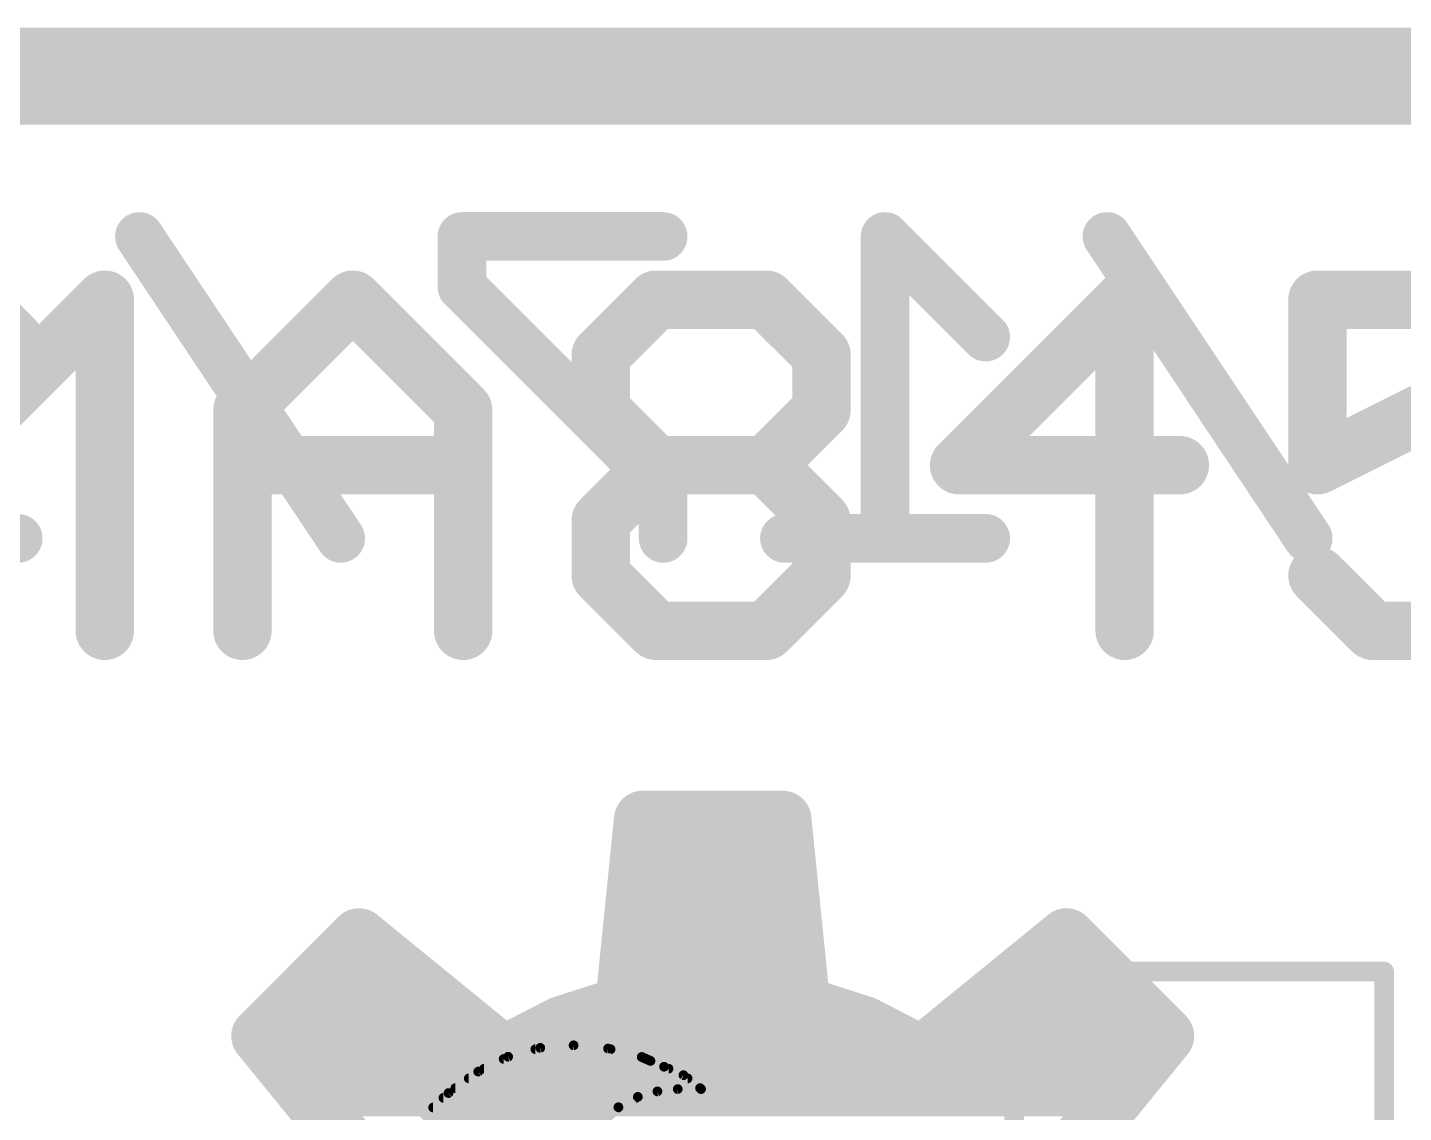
# Model space of a CAD drawing. Extents: x -36 to 72, y -7 to 16.
# Drawn here: x 5.831 to 9.423, y 12.535 to 15.367 of the extents above; entities that cross this region are included whole.
import ezdxf

# ---------------------------------------------------------------- set-up
doc = ezdxf.new("R2010")
doc.units = 0
for name, color, linetype in [('1', 12, 'CONTINUOUS'), ('16', 132, 'CONTINUOUS'), ('20', 53, 'CONTINUOUS'), ('21', 53, 'CONTINUOUS'), ('22', 53, 'CONTINUOUS'), ('39', 12, 'CONTINUOUS')]:
    doc.layers.add(name, color=color, linetype=linetype)

msp = doc.modelspace()

# ---------------------------------------------------------------- linework, layer by layer
at = {"layer": '1', "const_width": 0.254}
msp.add_lwpolyline([(0, 15.24), (15.24, 15.24)], dxfattribs=at)
at = {"layer": '16'}
for points, const_width in [([(0, 15.24), (15.24, 15.24)], 0.254), ([(5.8067, 14.5589), (5.544, 14.8216)], 0.127), ([(6.6487, 14.0335), (6.1233, 14.8216)], 0.127), ([(7.4906, 14.8216), (6.9653, 14.8216)], 0.127), ([(6.9653, 14.8216), (6.9653, 14.6902)], 0.127), ([(8.3326, 14.5589), (8.0699, 14.8216)], 0.127), ([(8.0699, 14.8216), (8.0699, 14.0335)], 0.127), ([(9.1746, 14.0335), (8.6492, 14.8216)], 0.127), ([(6.9653, 14.6902), (7.4906, 14.1648)], 0.127), ([(7.4906, 14.1648), (7.4906, 14.0335)], 0.127), ([(5.8067, 14.0335), (5.2813, 14.0335)], 0.127), ([(8.3326, 14.0335), (7.8072, 14.0335)], 0.127)]:
    msp.add_lwpolyline(points, dxfattribs=dict(at, const_width=const_width))
at = {"layer": '16', "const_width": 0.0635}
for points in [[(6.1497, 14.8392, 1), (6.0969, 14.804)], [(6.9653, 14.8533, 1), (6.9653, 14.7898)], [(6.997, 14.8216, 1), (6.9335, 14.8216)], [(7.4906, 14.7898, 1), (7.4906, 14.8533)], [(8.1017, 14.8216, 1), (8.0382, 14.8216)], [(8.0924, 14.844, 1), (8.0475, 14.7991)], [(8.6756, 14.8392, 1), (8.6228, 14.804)], [(6.9877, 14.7127, 1), (6.9428, 14.6678)], [(6.9335, 14.6902, 1), (6.997, 14.6902)], [(5.7843, 14.5364, 1), (5.8292, 14.5813)], [(8.3102, 14.5364, 1), (8.3551, 14.5813)], [(7.5224, 14.1648, 1), (7.4589, 14.1648)], [(7.4682, 14.1424, 1), (7.5131, 14.1873)], [(5.8067, 14.0017, 1), (5.8067, 14.0653)], [(6.6223, 14.0159, 1), (6.6751, 14.0511)], [(7.8072, 14.0653, 1), (7.8072, 14.0017)], [(8.3326, 14.0017, 1), (8.3326, 14.0653)], [(9.1482, 14.0159, 1), (9.201, 14.0511)], [(7.4589, 14.0335, 1), (7.5224, 14.0335)], [(8.0382, 14.0335, 1), (8.1017, 14.0335)]]:
    msp.add_lwpolyline(points, format="xyb", dxfattribs=at)
at = {"layer": '20', "const_width": 0.2032}
msp.add_lwpolyline([(0, 15.24), (15.24, 15.24)], dxfattribs=at)
at = {"layer": '21'}
for points, const_width in [([(5.7448, 14.3684), (6.0329, 14.6565)], 0.1524), ([(6.0329, 14.6565), (6.0329, 13.7922)], 0.1524), ([(6.3922, 14.3684), (6.6804, 14.6565)], 0.1524), ([(6.6804, 14.6565), (6.9685, 14.3684)], 0.1524), ([(7.3278, 14.5125), (7.4718, 14.6565)], 0.1524), ([(7.4718, 14.6565), (7.7599, 14.6565)], 0.1524), ([(7.7599, 14.6565), (7.904, 14.5125)], 0.1524), ([(8.6954, 14.6565), (8.2633, 14.2244)], 0.1524), ([(8.6954, 13.7922), (8.6954, 14.6565)], 0.1524), ([(9.775, 14.6565), (9.1988, 14.6565)], 0.1524), ([(9.1988, 14.6565), (9.1988, 14.2244)], 0.1524), ([(7.3278, 14.3684), (7.3278, 14.5125)], 0.1524), ([(7.904, 14.5125), (7.904, 14.3684)], 0.1524), ([(6.3922, 13.7922), (6.3922, 14.3684)], 0.1524), ([(6.9685, 14.3684), (6.9685, 13.7922)], 0.1524), ([(7.4718, 14.2244), (7.3278, 14.3684)], 0.1524), ([(7.904, 14.3684), (7.7599, 14.2244)], 0.1524), ([(9.1988, 14.2244), (9.4869, 14.3684)], 0.1524), ([(9.4869, 14.3684), (9.631, 14.3684)], 0.1524), ([(6.3922, 14.2244), (6.9685, 14.2244)], 0.1524), ([(7.3278, 14.0803), (7.4718, 14.2244)], 0.1524), ([(7.4718, 14.2244), (7.7599, 14.2244)], 0.1524), ([(7.7599, 14.2244), (7.904, 14.0803)], 0.1524), ([(8.2633, 14.2244), (8.8395, 14.2244)], 0.1524), ([(7.3278, 13.9363), (7.3278, 14.0803)], 0.1524), ([(7.904, 14.0803), (7.904, 13.9363)], 0.1524), ([(7.4718, 13.7922), (7.3278, 13.9363)], 0.1524), ([(7.904, 13.9363), (7.7599, 13.7922)], 0.1524), ([(9.3429, 13.7922), (9.1988, 13.9363)], 0.1524), ([(7.7599, 13.7922), (7.4718, 13.7922)], 0.1524), ([(9.631, 13.7922), (9.3429, 13.7922)], 0.1524), ([(7.2568, 12.7102), (7.1699, 12.7036)], 0.0254), ([(7.3469, 12.7017), (7.2568, 12.7102)], 0.0254), ([(7.0859, 12.6804), (7.0079, 12.6416)], 0.0254), ([(7.0742, 12.6746), (7.4461, 12.6746)], 0.0254), ([(7.1699, 12.7036), (7.0859, 12.6804)], 0.0254), ([(7.157, 12.7), (7.3534, 12.7)], 0.0254), ([(7.4346, 12.6797), (7.3469, 12.7017)], 0.0254), ([(7.4575, 12.6695), (7.4346, 12.6797)], 0.0254), ([(7.4931, 12.6543), (7.4575, 12.6695)], 0.0254), ([(7.0079, 12.6416), (6.9302, 12.5856)], 0.0254), ([(7.0232, 12.6492), (7.5047, 12.6492)], 0.0254), ([(7.5435, 12.6322), (7.4931, 12.6543)], 0.0254), ([(7.587, 12.5984), (7.5435, 12.6322)], 0.0254), ([(6.948, 12.5984), (7.587, 12.5984)], 0.0254), ([(6.9832, 12.6238), (7.5544, 12.6238)], 0.0254), ([(7.5895, 12.5959), (7.587, 12.5984)], 0.0254), ([(6.9302, 12.5856), (6.8606, 12.5197)], 0.0254), ([(6.9169, 12.573), (7.4198, 12.573)], 0.0254), ([(7.3737, 12.5485), (7.4245, 12.5755)], 0.0254), ([(7.4245, 12.5755), (7.4757, 12.59)], 0.0254), ([(7.4757, 12.59), (7.5286, 12.5959)], 0.0254), ([(7.5286, 12.5959), (7.5896, 12.5959)], 0.0254), ([(7.5896, 12.5959), (7.5895, 12.5959)], 0.0254), ([(6.8901, 12.5476), (7.3727, 12.5476)], 0.0254), ([(7.3317, 12.5093), (7.3737, 12.5485)], 0.0254), ([(6.8632, 12.5222), (7.3456, 12.5222)], 0.0254)]:
    msp.add_lwpolyline(points, dxfattribs=dict(at, const_width=const_width))
for points, const_width in [([(6.071, 14.6565, 1), (5.9948, 14.6565)], 0.0762), ([(6.0599, 14.6296, 1), (6.006, 14.6835)], 0.0762), ([(6.7073, 14.6835, 1), (6.6534, 14.6296)], 0.0762), ([(6.7073, 14.6296, 1), (6.6534, 14.6835)], 0.0762), ([(7.4718, 14.6946, 1), (7.4718, 14.6184)], 0.0762), ([(7.4988, 14.6296, 1), (7.4449, 14.6835)], 0.0762), ([(7.7869, 14.6835, 1), (7.733, 14.6296)], 0.0762), ([(7.7599, 14.6184, 1), (7.7599, 14.6946)], 0.0762), ([(8.7335, 14.6565, 1), (8.6573, 14.6565)], 0.0762), ([(8.7224, 14.6296, 1), (8.6685, 14.6835)], 0.0762), ([(9.1988, 14.6946, 1), (9.1988, 14.6184)], 0.0762), ([(9.2369, 14.6565, 1), (9.1607, 14.6565)], 0.0762), ([(7.3659, 14.5125, 1), (7.2897, 14.5125)], 0.0762), ([(7.9421, 14.5125, 1), (7.8659, 14.5125)], 0.0762), ([(7.3008, 14.5394, 1), (7.3547, 14.4855)], 0.0762), ([(7.877, 14.4855, 1), (7.9309, 14.5394)], 0.0762), ([(6.4303, 14.3684, 1), (6.3541, 14.3684)], 0.0762), ([(7.0066, 14.3684, 1), (6.9304, 14.3684)], 0.0762), ([(7.3547, 14.3954, 1), (7.3008, 14.3415)], 0.0762), ([(7.9309, 14.3415, 1), (7.877, 14.3954)], 0.0762), ([(9.4869, 14.4065, 1), (9.4869, 14.3303)], 0.0762), ([(6.3653, 14.3954, 1), (6.4192, 14.3415)], 0.0762), ([(6.9415, 14.3415, 1), (6.9954, 14.3954)], 0.0762), ([(7.2897, 14.3684, 1), (7.3659, 14.3684)], 0.0762), ([(7.8659, 14.3684, 1), (7.9421, 14.3684)], 0.0762), ([(6.3922, 14.2625, 1), (6.3922, 14.1863)], 0.0762), ([(6.9685, 14.1863, 1), (6.9685, 14.2625)], 0.0762), ([(7.4718, 14.2625, 1), (7.4718, 14.1863)], 0.0762), ([(7.4988, 14.1974, 1), (7.4449, 14.2513)], 0.0762), ([(7.7869, 14.2513, 1), (7.733, 14.1974)], 0.0762), ([(7.7599, 14.1863, 1), (7.7599, 14.2625)], 0.0762), ([(8.2633, 14.2625, 1), (8.2633, 14.1863)], 0.0762), ([(8.8395, 14.1863, 1), (8.8395, 14.2625)], 0.0762), ([(7.4449, 14.1974, 1), (7.4988, 14.2513)], 0.0762), ([(7.733, 14.2513, 1), (7.7869, 14.1974)], 0.0762), ([(8.2363, 14.2513, 1), (8.2902, 14.1974)], 0.0762), ([(9.1818, 14.2584, 1), (9.2158, 14.1903)], 0.0762), ([(9.1607, 14.2244, 1), (9.2369, 14.2244)], 0.0762), ([(7.3659, 14.0803, 1), (7.2897, 14.0803)], 0.0762), ([(7.9421, 14.0803, 1), (7.8659, 14.0803)], 0.0762), ([(7.3008, 14.1073, 1), (7.3547, 14.0534)], 0.0762), ([(7.877, 14.0534, 1), (7.9309, 14.1073)], 0.0762), ([(7.3547, 13.9632, 1), (7.3008, 13.9093)], 0.0762), ([(7.9309, 13.9093, 1), (7.877, 13.9632)], 0.0762), ([(9.2257, 13.9632, 1), (9.1719, 13.9093)], 0.0762), ([(7.2897, 13.9363, 1), (7.3659, 13.9363)], 0.0762), ([(7.8659, 13.9363, 1), (7.9421, 13.9363)], 0.0762), ([(7.4718, 13.8303, 1), (7.4718, 13.7541)], 0.0762), ([(7.7599, 13.7541, 1), (7.7599, 13.8303)], 0.0762), ([(9.3429, 13.8303, 1), (9.3429, 13.7541)], 0.0762), ([(5.9948, 13.7922, 1), (6.071, 13.7922)], 0.0762), ([(6.3541, 13.7922, 1), (6.4303, 13.7922)], 0.0762), ([(6.9304, 13.7922, 1), (7.0066, 13.7922)], 0.0762), ([(7.4449, 13.7653, 1), (7.4988, 13.8191)], 0.0762), ([(7.733, 13.8191, 1), (7.7869, 13.7653)], 0.0762), ([(8.6573, 13.7922, 1), (8.7335, 13.7922)], 0.0762), ([(9.3159, 13.7653, 1), (9.3698, 13.8191)], 0.0762), ([(7.2574, 12.7165, 1), (7.2562, 12.7039)], 0.0127), ([(7.2573, 12.7039, 1), (7.2563, 12.7165)], 0.0127), ([(7.0742, 12.6809, 1), (7.0742, 12.6683)], 0.0127), ([(7.0842, 12.6865, 1), (7.0876, 12.6743)], 0.0127), ([(7.0887, 12.6747, 1), (7.0831, 12.6861)], 0.0127), ([(7.157, 12.7064, 1), (7.157, 12.6937)], 0.0127), ([(7.1694, 12.7099, 1), (7.1704, 12.6972)], 0.0127), ([(7.1716, 12.6975, 1), (7.1682, 12.7097)], 0.0127), ([(7.3484, 12.7078, 1), (7.3453, 12.6955)], 0.0127), ([(7.3462, 12.6953, 1), (7.3475, 12.708)], 0.0127), ([(7.3534, 12.6937, 1), (7.3534, 12.7064)], 0.0127), ([(7.4372, 12.6855, 1), (7.432, 12.6739)], 0.0127), ([(7.4331, 12.6735, 1), (7.4361, 12.6859)], 0.0127), ([(7.4461, 12.6683, 1), (7.4461, 12.6809)], 0.0127), ([(7.46, 12.6753, 1), (7.455, 12.6637)], 0.0127), ([(7.4549, 12.6637, 1), (7.4601, 12.6753)], 0.0127), ([(7.0051, 12.6473, 1), (7.0107, 12.6359)], 0.0127), ([(7.0116, 12.6364, 1), (7.0042, 12.6468)], 0.0127), ([(7.0232, 12.6555, 1), (7.0232, 12.6429)], 0.0127), ([(7.4956, 12.6601, 1), (7.4906, 12.6485)], 0.0127), ([(7.4906, 12.6485, 1), (7.4956, 12.6601)], 0.0127), ([(7.5047, 12.6429, 1), (7.5047, 12.6555)], 0.0127), ([(7.5474, 12.6372, 1), (7.5396, 12.6272)], 0.0127), ([(6.948, 12.6047, 1), (6.948, 12.5921)], 0.0127), ([(6.9832, 12.6302, 1), (6.9832, 12.6175)], 0.0127), ([(7.541, 12.6264, 1), (7.5461, 12.638)], 0.0127), ([(7.5544, 12.6175, 1), (7.5544, 12.6302)], 0.0127), ([(7.5915, 12.6029, 1), (7.5825, 12.5939)], 0.0127), ([(7.5831, 12.5934, 1), (7.5909, 12.6034)], 0.0127), ([(7.587, 12.5921, 1), (7.587, 12.6047)], 0.0127), ([(6.9169, 12.5793, 1), (6.9169, 12.5667)], 0.0127), ([(6.9265, 12.5907, 1), (6.9339, 12.5804)], 0.0127), ([(6.9346, 12.5809, 1), (6.9258, 12.5902)], 0.0127), ([(7.4228, 12.5816, 1), (7.4262, 12.5694)], 0.0127), ([(7.4198, 12.5667, 1), (7.4198, 12.5793)], 0.0127), ([(7.4275, 12.5699, 1), (7.4215, 12.5811)], 0.0127), ([(7.475, 12.5963, 1), (7.4764, 12.5837)], 0.0127), ([(7.4774, 12.5839, 1), (7.474, 12.5961)], 0.0127), ([(7.5286, 12.6022, 1), (7.5286, 12.5896)], 0.0127), ([(7.5293, 12.5896, 1), (7.5279, 12.6022)], 0.0127), ([(7.5895, 12.6022, 1), (7.5895, 12.5896)], 0.0127), ([(7.585, 12.5914, 1), (7.594, 12.6004)], 0.0127), ([(7.5896, 12.5896, 1), (7.5896, 12.6022)], 0.0127), ([(7.5896, 12.5896, 1), (7.5896, 12.6022)], 0.0127), ([(6.8901, 12.554, 1), (6.8901, 12.5413)], 0.0127), ([(7.3708, 12.5541, 1), (7.3767, 12.5429)], 0.0127), ([(7.3781, 12.5439, 1), (7.3694, 12.5532)], 0.0127), ([(7.3727, 12.5413, 1), (7.3727, 12.554)], 0.0127)]:
    msp.add_lwpolyline(points, format="xyb", dxfattribs=dict(at, const_width=const_width))
at = {"layer": '22', "const_width": 0.15}
for points in [[(7.388, 12.8159), (7.4372, 13.2998)], [(7.4372, 13.2998), (7.8028, 13.2998)], [(7.8028, 13.2998), (7.852, 12.8159)], [(7.4271, 13.2), (7.8129, 13.2)], [(7.4118, 13.05), (7.8282, 13.05)], [(6.438, 12.7345), (6.6965, 12.993)], [(6.6965, 12.993), (7.0735, 12.6856)], [(8.1665, 12.6856), (8.5435, 12.993)], [(8.5435, 12.993), (8.802, 12.7345)], [(6.6035, 12.9), (6.8106, 12.9)], [(7.3966, 12.9), (7.8434, 12.9)], [(8.4294, 12.9), (8.6365, 12.9)], [(7.2253, 12.7638), (7.388, 12.8159)], [(7.852, 12.8159), (8.0147, 12.7638)], [(6.4535, 12.75), (6.9945, 12.75)], [(7.0735, 12.6856), (7.2253, 12.7638)], [(7.1985, 12.75), (8.0415, 12.75)], [(8.0147, 12.7638), (8.1665, 12.6856)], [(8.2455, 12.75), (8.7865, 12.75)], [(6.7454, 12.3575), (6.438, 12.7345)], [(8.802, 12.7345), (8.4946, 12.3575)], [(6.5477, 12.6), (8.6923, 12.6)]]:
    msp.add_lwpolyline(points, dxfattribs=at)
at = {"layer": '22', "const_width": 0.075}
for points in [[(7.4372, 13.3373, 1), (7.4372, 13.2623)], [(7.4745, 13.296, 1), (7.3999, 13.3036)], [(7.8401, 13.3036, 1), (7.7655, 13.296)], [(7.8028, 13.2623, 1), (7.8028, 13.3373)], [(7.4271, 13.2375, 1), (7.4271, 13.1625)], [(7.8129, 13.1625, 1), (7.8129, 13.2375)], [(7.4118, 13.0875, 1), (7.4118, 13.0125)], [(7.8282, 13.0125, 1), (7.8282, 13.0875)], [(6.7202, 13.0221, 1), (6.6728, 12.9639)], [(6.723, 12.9665, 1), (6.67, 13.0195)], [(8.57, 13.0195, 1), (8.517, 12.9665)], [(8.5672, 12.9639, 1), (8.5198, 13.0221)], [(6.6035, 12.9375, 1), (6.6035, 12.8625)], [(6.8106, 12.8625, 1), (6.8106, 12.9375)], [(7.3966, 12.9375, 1), (7.3966, 12.8625)], [(7.8434, 12.8625, 1), (7.8434, 12.9375)], [(8.4294, 12.9375, 1), (8.4294, 12.8625)], [(8.6365, 12.8625, 1), (8.6365, 12.9375)], [(7.3994, 12.7802, 1), (7.3766, 12.8516)], [(7.8634, 12.8516, 1), (7.8406, 12.7802)], [(6.4535, 12.7875, 1), (6.4535, 12.7125)], [(6.9945, 12.7125, 1), (6.9945, 12.7875)], [(7.1985, 12.7875, 1), (7.1985, 12.7125)], [(7.2139, 12.7995, 1), (7.2368, 12.7281)], [(7.2425, 12.7305, 1), (7.2082, 12.7972)], [(7.3507, 12.8197, 1), (7.4253, 12.8121)], [(7.8147, 12.8121, 1), (7.8893, 12.8197)], [(8.0318, 12.7972, 1), (7.9975, 12.7305)], [(8.0032, 12.7281, 1), (8.0261, 12.7995)], [(8.0415, 12.7125, 1), (8.0415, 12.7875)], [(8.2455, 12.7875, 1), (8.2455, 12.7125)], [(8.7865, 12.7125, 1), (8.7865, 12.7875)], [(6.4671, 12.7582, 1), (6.4089, 12.7108)], [(6.4115, 12.761, 1), (6.4645, 12.708)], [(8.8311, 12.7108, 1), (8.7729, 12.7582)], [(8.7755, 12.708, 1), (8.8285, 12.761)], [(7.0563, 12.7189, 1), (7.0907, 12.6523)], [(8.1493, 12.6523, 1), (8.1837, 12.7189)], [(7.0498, 12.6565, 1), (7.0972, 12.7147)], [(8.1428, 12.7147, 1), (8.1902, 12.6565)], [(6.5477, 12.6375, 1), (6.5477, 12.5625)], [(8.6923, 12.5625, 1), (8.6923, 12.6375)]]:
    msp.add_lwpolyline(points, format="xyb", dxfattribs=at)
at = {"layer": '39', "const_width": 0.0508}
for points in [[(8.407, 9.957), (8.407, 12.903)], [(8.407, 12.903), (9.373, 12.903)], [(9.373, 12.903), (9.373, 9.957)]]:
    msp.add_lwpolyline(points, dxfattribs=at)
at = {"layer": '39', "const_width": 0.0254}
for points in [[(8.4197, 12.903, 1), (8.3943, 12.903)], [(8.407, 12.9157, 1), (8.407, 12.8903)], [(9.3857, 12.903, 1), (9.3603, 12.903)], [(9.373, 12.8903, 1), (9.373, 12.9157)]]:
    msp.add_lwpolyline(points, format="xyb", dxfattribs=at)

doc.saveas('drawing.dxf')
